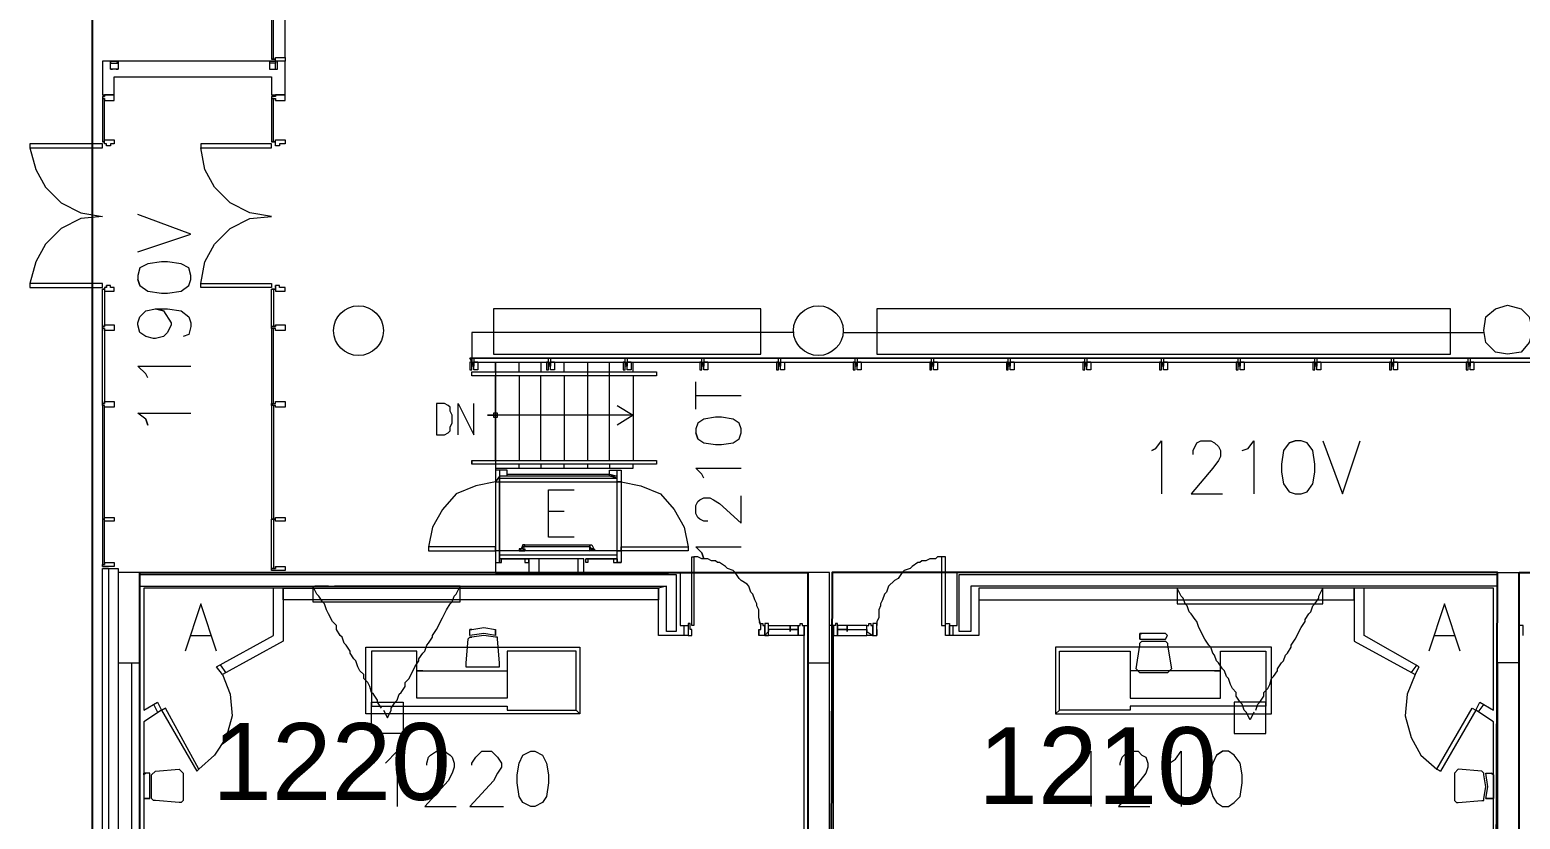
# Model space of a CAD drawing. Header units: metres. Extents: x 3 to 116, y 0 to 119.
# Drawn here: x 5.11 to 24.52, y 39.7 to 49.97 of the extents above; entities that cross this region are included whole.
import ezdxf

# ---------------------------------------------------------------- set-up
doc = ezdxf.new("R2010")
doc.units = ezdxf.units.M
doc.layers.add('Outside', color=7, linetype='Continuous')
doc.layers.add('PDF_Geometry', color=7, linetype='Continuous', transparency=0.8)
doc.styles.add('Annotative', font='arial.ttf')
doc.styles.get("Standard").update_dxf_attribs({"font": 'arial.ttf', "height": 1})

msp = doc.modelspace()

# ---------------------------------------------------------------- linework, layer by layer
for points in [[(6.545, 42.913), (15.243, 42.913), (15.243, 28.476), (6.545, 28.476)], [(15.507, 28.492), (24.172, 28.492), (24.222, 42.913), (15.557, 42.913)], [(24.504, 42.913), (33.534, 42.913), (33.534, 28.433), (24.504, 28.433)]]:
    msp.add_lwpolyline(points, close=True)
at = {"layer": 'Outside'}
msp.add_lwpolyline([(5.924, 73.217), (5.924, 15.132), (38.702, 15.156), (38.702, 6.797, 0.263919), (48.27, 8.76)], format="xyb", dxfattribs=at)
at = {"layer": 'PDF_Geometry', "lineweight": 5}
for points in [[(8.259, 51.202), (8.259, 49.59), (8.284, 49.59), (8.284, 51.202)], [(8.438, 49.615), (8.438, 51.176)], [(6.238, 49.564), (6.187, 49.564), (6.263, 49.564), (6.263, 49.539), (6.263, 49.564), (6.238, 49.564), (6.263, 49.539), (6.263, 49.462), (6.238, 49.462), (6.263, 49.462), (6.161, 49.462), (6.187, 49.462), (6.161, 49.462), (6.161, 49.564), (6.187, 49.564), (6.161, 49.564), (6.161, 49.539), (6.263, 49.539), (6.263, 49.462), (6.161, 49.462), (6.161, 49.539), (6.187, 49.539)], [(8.233, 49.564), (8.31, 49.564), (8.233, 49.564), (8.233, 49.462), (8.336, 49.462), (8.336, 49.564), (8.31, 49.564), (8.31, 49.539), (8.233, 49.539), (8.233, 49.462), (8.31, 49.462), (8.31, 49.539)], [(6.212, 49.36), (8.259, 49.36)], [(6.084, 49.053), (6.084, 49.078), (6.084, 49.053), (6.212, 49.053), (6.212, 49.129), (6.084, 49.129), (6.084, 49.104), (6.059, 49.104), (6.059, 49.078), (6.084, 49.078)], [(8.31, 49.053), (8.31, 49.078), (8.31, 49.053), (8.438, 49.053), (8.438, 49.129), (8.31, 49.129), (8.31, 49.104), (8.259, 49.104), (8.259, 49.078), (8.31, 49.078)], [(6.084, 48.515), (6.084, 49.078), (6.059, 49.078), (6.059, 48.515)], [(8.284, 48.515), (8.284, 49.078), (8.259, 49.078), (8.259, 48.515)], [(5.112, 48.439), (5.189, 48.157), (5.317, 47.927), (5.521, 47.722), (5.777, 47.594), (6.059, 47.543), (5.777, 47.518), (5.521, 47.39), (5.317, 47.185), (5.189, 46.955), (5.112, 46.673), (5.112, 46.622), (6.059, 46.622), (6.059, 46.673), (5.112, 46.673), (5.112, 46.622)], [(7.338, 46.622), (7.338, 46.673), (8.259, 46.673), (8.259, 46.622), (7.338, 46.622), (7.338, 46.673), (7.389, 46.955), (7.517, 47.185), (7.722, 47.39), (7.977, 47.518), (8.259, 47.543), (7.977, 47.594), (7.722, 47.722), (7.517, 47.927), (7.389, 48.157), (7.338, 48.439)], [(6.519, 47.083), (7.21, 47.313), (6.519, 47.569)], [(6.545, 46.648), (6.519, 46.725), (6.545, 46.648), (6.647, 46.571), (6.826, 46.546), (6.903, 46.546), (7.082, 46.571), (7.184, 46.648), (7.21, 46.725), (7.21, 46.776), (7.184, 46.878), (7.082, 46.929), (6.903, 46.955), (6.826, 46.955), (6.647, 46.929), (6.545, 46.878), (6.519, 46.776), (6.519, 46.725)], [(6.11, 46.622), (6.11, 46.648), (6.11, 46.622), (6.084, 46.622), (6.084, 46.597), (6.059, 46.597), (6.084, 46.597), (6.084, 46.571), (6.212, 46.571), (6.212, 46.622), (6.161, 46.622), (6.161, 46.648), (6.11, 46.648)], [(6.084, 46.597), (6.084, 46.111), (6.059, 46.111), (6.059, 46.597)], [(8.31, 46.622), (8.31, 46.648), (8.31, 46.597), (8.259, 46.597), (8.31, 46.597), (8.31, 46.571), (8.438, 46.571), (8.438, 46.622), (8.361, 46.622), (8.361, 46.648), (8.31, 46.648)], [(8.31, 46.136), (8.31, 46.111), (8.31, 46.136), (8.438, 46.136), (8.438, 46.059), (8.31, 46.059), (8.31, 46.085), (8.259, 46.085), (8.259, 46.111), (8.31, 46.111), (8.259, 46.111), (8.259, 46.597), (8.284, 46.597), (8.284, 46.111)], [(6.852, 46.315), (6.749, 46.341), (6.852, 46.315), (6.954, 46.162), (6.954, 46.136), (6.903, 46.034), (6.852, 45.983), (6.749, 45.957), (6.724, 45.957), (6.622, 45.983), (6.545, 46.034), (6.519, 46.136), (6.519, 46.162), (6.545, 46.239), (6.622, 46.315), (6.749, 46.341), (6.903, 46.341), (7.082, 46.315), (7.184, 46.239), (7.21, 46.162), (7.21, 46.111), (7.184, 46.008), (7.108, 45.983)], [(6.084, 46.085), (6.084, 45.113), (6.059, 45.113), (6.059, 46.085)], [(8.284, 45.113), (8.284, 46.085), (8.259, 46.085), (8.259, 45.113), (8.284, 45.087), (8.284, 42.964), (8.259, 42.964), (8.259, 43.604), (8.31, 43.604), (8.31, 43.629), (8.438, 43.629), (8.438, 43.578), (8.31, 43.578), (8.31, 43.604), (8.259, 43.604), (8.31, 43.604)], [(15.064, 46.034), (10.868, 46.034), (10.868, 45.65), (31.539, 45.65)], [(15.703, 46.034), (24.043, 46.034)], [(10.945, 45.65), (10.894, 45.65), (10.945, 45.65), (10.945, 45.548), (10.894, 45.548), (10.894, 45.65), (10.894, 45.599), (10.868, 45.599), (10.868, 45.701), (10.894, 45.701), (10.894, 45.599), (10.868, 45.65), (10.843, 45.65), (10.843, 45.548), (10.868, 45.548), (10.868, 45.65), (10.843, 45.701), (31.897, 45.701), (10.843, 45.701)], [(11.175, 45.522), (11.175, 45.65), (11.175, 42.913)], [(11.482, 45.522), (11.482, 45.65)], [(11.764, 45.65), (11.764, 45.522)], [(11.943, 45.65), (11.891, 45.65), (11.943, 45.65), (11.943, 45.548), (11.891, 45.548), (11.891, 45.65), (11.891, 45.599), (11.866, 45.599), (11.866, 45.701), (11.891, 45.701), (11.891, 45.599), (11.866, 45.65), (11.84, 45.65), (11.84, 45.548), (11.866, 45.548), (11.866, 45.65)], [(12.071, 45.522), (12.071, 45.65)], [(12.378, 44.371), (12.378, 45.65)], [(12.659, 44.371), (12.659, 45.65)], [(12.94, 45.65), (12.889, 45.65), (12.94, 45.65), (12.94, 45.548), (12.889, 45.548), (12.889, 45.65), (12.889, 45.599), (12.864, 45.599), (12.864, 45.701), (12.889, 45.701), (12.889, 45.599), (12.864, 45.65), (12.838, 45.65), (12.838, 45.548), (12.864, 45.548), (12.864, 45.65)], [(12.966, 45.522), (12.966, 45.65)], [(13.938, 45.65), (13.887, 45.65), (13.938, 45.65), (13.938, 45.548), (13.887, 45.548), (13.887, 45.65), (13.887, 45.599), (13.861, 45.599), (13.861, 45.701), (13.887, 45.701), (13.887, 45.599), (13.861, 45.65), (13.836, 45.65), (13.836, 45.548), (13.861, 45.548), (13.861, 45.65)], [(14.885, 45.65), (14.936, 45.65), (14.936, 45.548), (14.885, 45.548), (14.885, 45.65), (14.885, 45.599), (14.859, 45.599), (14.859, 45.701), (14.885, 45.701), (14.885, 45.599), (14.859, 45.65), (14.833, 45.65), (14.833, 45.548), (14.859, 45.548), (14.859, 45.65)], [(15.934, 45.65), (15.882, 45.65), (15.934, 45.65), (15.934, 45.548), (15.882, 45.548), (15.882, 45.65), (15.882, 45.599), (15.857, 45.599), (15.857, 45.701), (15.882, 45.701), (15.882, 45.599), (15.857, 45.65), (15.831, 45.65), (15.831, 45.548), (15.857, 45.548), (15.857, 45.65)], [(16.931, 45.65), (16.88, 45.65), (16.931, 45.65), (16.931, 45.548), (16.88, 45.548), (16.88, 45.65), (16.88, 45.599), (16.854, 45.599), (16.854, 45.701), (16.88, 45.701), (16.88, 45.599), (16.854, 45.65), (16.829, 45.65), (16.829, 45.548), (16.854, 45.548), (16.854, 45.65)], [(17.929, 45.65), (17.878, 45.65), (17.929, 45.65), (17.929, 45.548), (17.878, 45.548), (17.878, 45.65), (17.878, 45.599), (17.852, 45.599), (17.852, 45.701), (17.878, 45.701), (17.878, 45.599), (17.852, 45.65), (17.827, 45.65), (17.827, 45.548), (17.852, 45.548), (17.852, 45.65)], [(18.927, 45.65), (18.875, 45.65), (18.927, 45.65), (18.927, 45.548), (18.875, 45.548), (18.875, 45.65), (18.875, 45.599), (18.85, 45.599), (18.85, 45.701), (18.875, 45.701), (18.875, 45.599), (18.85, 45.65), (18.824, 45.65), (18.824, 45.548), (18.85, 45.548), (18.85, 45.65)], [(19.924, 45.65), (19.873, 45.65), (19.924, 45.65), (19.924, 45.548), (19.873, 45.548), (19.873, 45.65), (19.873, 45.599), (19.848, 45.599), (19.848, 45.701), (19.873, 45.701), (19.873, 45.599), (19.848, 45.65), (19.822, 45.65), (19.822, 45.548), (19.848, 45.548), (19.848, 45.65)], [(20.922, 45.65), (20.871, 45.65), (20.922, 45.65), (20.922, 45.548), (20.871, 45.548), (20.871, 45.65), (20.871, 45.599), (20.845, 45.599), (20.845, 45.701), (20.871, 45.701), (20.871, 45.599), (20.845, 45.65), (20.82, 45.65), (20.82, 45.548), (20.845, 45.548), (20.845, 45.65)], [(21.92, 45.65), (21.869, 45.65), (21.92, 45.65), (21.92, 45.548), (21.869, 45.548), (21.869, 45.65), (21.869, 45.599), (21.843, 45.599), (21.843, 45.701), (21.869, 45.701), (21.869, 45.599), (21.843, 45.65), (21.817, 45.65), (21.817, 45.548), (21.843, 45.548), (21.843, 45.65)], [(22.918, 45.65), (22.866, 45.65), (22.918, 45.65), (22.918, 45.548), (22.866, 45.548), (22.866, 45.65), (22.866, 45.599), (22.841, 45.599), (22.841, 45.701), (22.866, 45.701), (22.866, 45.599), (22.841, 45.65), (22.815, 45.65), (22.815, 45.548), (22.841, 45.548), (22.841, 45.65)], [(23.915, 45.65), (23.864, 45.65), (23.915, 45.65), (23.915, 45.548), (23.864, 45.548), (23.864, 45.65), (23.864, 45.599), (23.838, 45.599), (23.838, 45.701), (23.864, 45.701), (23.864, 45.599), (23.838, 45.65), (23.813, 45.65), (23.813, 45.548), (23.838, 45.548), (23.838, 45.65)], [(6.647, 45.445), (6.622, 45.497), (6.519, 45.599), (7.21, 45.599)], [(11.175, 44.371), (11.175, 45.471)], [(11.482, 45.471), (11.482, 44.371)], [(11.764, 44.371), (11.764, 45.471)], [(12.071, 45.471), (12.071, 44.371)], [(12.966, 45.471), (12.966, 44.371)], [(13.273, 45.522), (13.273, 45.471)], [(13.785, 45.036), (13.785, 45.394)], [(13.785, 45.215), (14.373, 45.215)], [(8.259, 45.087), (8.259, 43.604)], [(10.689, 44.704), (10.689, 45.113), (10.894, 44.704), (10.894, 45.113)], [(12.761, 45.087), (12.966, 44.959), (12.761, 44.831)], [(6.622, 44.908), (6.647, 44.831), (6.622, 44.908), (6.519, 44.985), (7.21, 44.985)], [(12.966, 44.959), (11.073, 44.959), (11.201, 44.959), (11.201, 44.985), (11.15, 44.985), (11.15, 44.934), (11.201, 44.934), (11.201, 44.959), (11.175, 44.959), (11.175, 44.985), (11.175, 44.959), (11.15, 44.959), (11.175, 44.959), (11.175, 44.934), (11.175, 44.959), (11.201, 44.959)], [(13.81, 44.652), (13.785, 44.729), (13.81, 44.652), (13.887, 44.601), (14.04, 44.576), (14.117, 44.576), (14.271, 44.601), (14.347, 44.652), (14.373, 44.729), (14.373, 44.78), (14.347, 44.857), (14.271, 44.908), (14.117, 44.934), (14.04, 44.934), (13.887, 44.908), (13.81, 44.857), (13.785, 44.78), (13.785, 44.729)], [(19.771, 44.524), (19.72, 44.499), (19.771, 44.524), (19.848, 44.627), (19.848, 43.936)], [(20.257, 44.448), (20.257, 44.499), (20.308, 44.601), (20.359, 44.627), (20.487, 44.627), (20.538, 44.601), (20.59, 44.55), (20.615, 44.499), (20.615, 44.422), (20.59, 44.371), (20.513, 44.269), (20.231, 43.936), (20.641, 43.936)], [(20.896, 44.499), (20.973, 44.524), (21.05, 44.627), (21.05, 43.936)], [(21.51, 44.601), (21.587, 44.627), (21.51, 44.601), (21.434, 44.499), (21.408, 44.32), (21.408, 44.218), (21.434, 44.064), (21.51, 43.962), (21.587, 43.936), (21.664, 43.936), (21.741, 43.962), (21.817, 44.064), (21.843, 44.218), (21.843, 44.32), (21.817, 44.499), (21.741, 44.601), (21.664, 44.627), (21.587, 44.627)], [(21.945, 44.627), (22.201, 43.936), (22.431, 44.627)], [(10.868, 44.371), (10.868, 44.32)], [(11.175, 44.32), (11.175, 44.269), (12.966, 44.269), (12.966, 44.32)], [(11.329, 44.166), (11.329, 44.243), (11.175, 44.243), (11.175, 43.041), (11.226, 43.041)], [(11.226, 44.243), (11.226, 43.041), (11.226, 44.141), (12.761, 44.141), (12.659, 44.166), (12.659, 44.243), (12.812, 44.243), (12.812, 43.041), (12.761, 43.041), (12.761, 44.243)], [(11.482, 44.269), (11.482, 44.32)], [(11.764, 44.32), (11.764, 44.269)], [(12.071, 44.269), (12.071, 44.32)], [(12.378, 44.269), (12.378, 44.32)], [(12.659, 44.32), (12.659, 44.269)], [(13.887, 44.141), (13.861, 44.192), (13.785, 44.269), (14.373, 44.269)], [(11.175, 44.09), (10.919, 44.038), (10.664, 43.936), (10.484, 43.731), (10.357, 43.501), (10.305, 43.245)], [(11.329, 44.192), (12.659, 44.192), (12.761, 44.166), (11.226, 44.166), (11.175, 44.09), (11.226, 44.09), (12.812, 44.09), (12.761, 44.09)], [(12.761, 43.143), (12.761, 44.141)], [(12.812, 44.09), (13.068, 44.038), (13.324, 43.936), (13.503, 43.731), (13.631, 43.501), (13.682, 43.245)], [(12.198, 43.373), (11.866, 43.373), (11.866, 43.987), (12.198, 43.987)], [(13.938, 43.578), (13.887, 43.578), (13.836, 43.604), (13.81, 43.629), (13.785, 43.68), (13.785, 43.783), (13.81, 43.834), (13.836, 43.859), (13.887, 43.885), (13.964, 43.885), (14.015, 43.859), (14.092, 43.808), (14.373, 43.552), (14.373, 43.911)], [(12.071, 43.706), (11.866, 43.706)], [(11.226, 43.143), (12.761, 43.143), (12.761, 43.194), (11.226, 43.194), (11.175, 43.194)], [(11.533, 43.245), (11.559, 43.245), (11.533, 43.245), (11.533, 43.22), (11.533, 43.271), (11.559, 43.271), (11.533, 43.271), (11.508, 43.22), (11.559, 43.22), (11.559, 43.194), (11.482, 43.194), (11.559, 43.194), (11.533, 43.22), (11.508, 43.22), (11.533, 43.22), (11.482, 43.22), (11.482, 43.194), (11.508, 43.22), (11.482, 43.194)], [(12.403, 43.245), (11.559, 43.245), (11.559, 43.271), (12.403, 43.271), (12.403, 43.22), (12.454, 43.22), (12.403, 43.22), (12.454, 43.22), (12.48, 43.194), (12.403, 43.194), (12.454, 43.22), (12.454, 43.194), (12.403, 43.194), (12.403, 43.245), (12.429, 43.22), (12.403, 43.245), (12.403, 43.271), (12.429, 43.271), (12.454, 43.22)], [(11.559, 43.092), (11.61, 43.092), (11.559, 43.092), (11.559, 43.041), (11.61, 43.041), (11.61, 43.092)], [(12.326, 42.887), (12.326, 43.092), (11.61, 43.092), (11.61, 42.887)], [(11.738, 43.092), (11.738, 42.887)], [(12.25, 42.887), (12.25, 43.092)], [(12.378, 43.092), (12.352, 43.092), (12.378, 43.092), (12.378, 43.041), (12.352, 43.041), (12.352, 43.092)], [(12.378, 43.092), (12.71, 43.092), (12.378, 43.092)], [(12.71, 43.092), (12.761, 43.092), (12.71, 43.092), (12.71, 43.041), (12.761, 43.041), (12.761, 43.092), (12.761, 43.041), (12.812, 43.041)], [(12.761, 43.194), (12.812, 43.194), (12.761, 43.194)], [(14.603, 42.273), (14.629, 42.222), (14.603, 42.324), (14.603, 42.427), (14.578, 42.478), (14.578, 42.503), (14.552, 42.555), (14.526, 42.631), (14.501, 42.657), (14.475, 42.734), (14.45, 42.759), (14.373, 42.81), (14.347, 42.836), (14.296, 42.913), (14.271, 42.938), (14.194, 42.964), (14.168, 42.99), (14.092, 43.041), (14.066, 43.041), (14.04, 43.066), (13.989, 43.066), (13.938, 43.092), (13.861, 43.092), (13.81, 43.117), (13.759, 43.117)], [(13.861, 43.169), (13.887, 43.092), (13.861, 43.169), (13.785, 43.245), (14.373, 43.245)], [(17.034, 43.117), (16.982, 43.117), (16.982, 42.222), (17.034, 42.222), (17.034, 43.117), (16.931, 43.117), (16.906, 43.092), (16.829, 43.092), (16.778, 43.066), (16.727, 43.066), (16.701, 43.041), (16.675, 43.041), (16.599, 42.99), (16.573, 42.964), (16.496, 42.938), (16.471, 42.913), (16.42, 42.836), (16.368, 42.81), (16.292, 42.734), (16.266, 42.657), (16.24, 42.631), (16.215, 42.555), (16.189, 42.503), (16.189, 42.478), (16.164, 42.427), (16.164, 42.324), (16.138, 42.273), (16.138, 42.222)], [(6.084, 43.041), (6.084, 43.015), (6.084, 43.041), (6.212, 43.041), (6.212, 42.99), (6.059, 42.99), (6.059, 43.015), (6.084, 43.015)], [(6.135, 42.964), (6.059, 42.964), (6.263, 42.964), (6.263, 42.913)], [(11.61, 42.913), (6.545, 42.913)], [(6.545, 42.887), (13.529, 42.887), (13.529, 42.145), (13.401, 42.145), (13.401, 42.734), (13.299, 42.708), (6.596, 42.708), (6.596, 41.122), (6.775, 41.224), (6.826, 41.122), (6.877, 41.148)], [(8.31, 42.99), (8.31, 42.964), (8.31, 42.99), (8.438, 42.99), (8.438, 42.938), (8.259, 42.938), (8.259, 42.964), (8.31, 42.964)], [(13.426, 42.887), (11.175, 42.887)], [(12.326, 42.913), (13.58, 42.913), (13.58, 42.222), (13.682, 42.222), (13.682, 42.094), (13.299, 42.094), (13.299, 42.708)], [(23.89, 41.148), (23.941, 41.122), (23.992, 41.224), (24.171, 41.122), (24.171, 42.708), (17.468, 42.708), (17.468, 42.094), (17.085, 42.094), (17.085, 42.222), (17.187, 42.222), (17.187, 42.913), (24.222, 42.913)], [(24.222, 42.734), (17.366, 42.734), (17.366, 42.145), (17.213, 42.145), (17.213, 42.887), (24.222, 42.887)], [(6.545, 42.734), (13.401, 42.734)], [(8.412, 42.708), (8.412, 42.017), (7.619, 41.583), (7.542, 41.685), (8.284, 42.094), (8.284, 42.708)], [(9.691, 41.148), (9.64, 41.224), (9.64, 41.25), (9.589, 41.327), (9.563, 41.352), (9.538, 41.429), (9.512, 41.48), (9.461, 41.531), (9.461, 41.583), (9.41, 41.634), (9.384, 41.685), (9.359, 41.762), (9.333, 41.787), (9.282, 41.864), (9.282, 41.89), (9.231, 41.966), (9.205, 41.992), (9.18, 42.069), (9.154, 42.094), (9.103, 42.171), (9.103, 42.222), (9.052, 42.273), (9.001, 42.376), (8.975, 42.427), (8.95, 42.503), (8.924, 42.529), (8.873, 42.606), (8.847, 42.631), (8.796, 42.734), (8.796, 42.529), (10.715, 42.529), (10.715, 42.734), (9.077, 42.734)], [(9.001, 42.734), (8.822, 42.734)], [(9.717, 41.122), (9.768, 41.02), (9.819, 41.122), (9.819, 41.148), (9.87, 41.224), (9.896, 41.25), (9.922, 41.327), (9.947, 41.352), (9.998, 41.429), (9.998, 41.48), (10.05, 41.531), (10.126, 41.685), (10.177, 41.762), (10.177, 41.787), (10.229, 41.864), (10.254, 41.89), (10.28, 41.966), (10.305, 41.992), (10.357, 42.069), (10.357, 42.094), (10.408, 42.171), (10.484, 42.324), (10.51, 42.376), (10.536, 42.427), (10.587, 42.503), (10.612, 42.529), (10.638, 42.606), (10.664, 42.631), (10.715, 42.734)], [(21.05, 41.096), (20.999, 40.994), (20.948, 41.096), (20.922, 41.122), (20.896, 41.199), (20.871, 41.224), (20.82, 41.301), (20.82, 41.352), (20.769, 41.403), (20.743, 41.455), (20.717, 41.531), (20.692, 41.557), (20.666, 41.634), (20.641, 41.659), (20.59, 41.736), (20.564, 41.762), (20.538, 41.838), (20.513, 41.864), (20.487, 41.941), (20.462, 41.966), (20.41, 42.043), (20.334, 42.196), (20.308, 42.273), (20.283, 42.299), (20.231, 42.376), (20.206, 42.401), (20.18, 42.478), (20.155, 42.503), (20.129, 42.58), (20.103, 42.606), (20.052, 42.708)], [(21.69, 42.708), (20.052, 42.708), (20.052, 42.503), (21.945, 42.503), (21.945, 42.708)], [(21.076, 41.122), (21.101, 41.199), (21.127, 41.224), (21.178, 41.301), (21.178, 41.352), (21.229, 41.403), (21.255, 41.455), (21.28, 41.531), (21.306, 41.557), (21.357, 41.634), (21.357, 41.659), (21.408, 41.736), (21.434, 41.762), (21.459, 41.838), (21.485, 41.864), (21.536, 41.941), (21.536, 41.966), (21.587, 42.043), (21.664, 42.196), (21.715, 42.273), (21.715, 42.299), (21.766, 42.376), (21.792, 42.401), (21.817, 42.478), (21.843, 42.503), (21.894, 42.58), (21.894, 42.606), (21.945, 42.708), (21.766, 42.708)], [(22.355, 42.708), (22.355, 42.017), (23.148, 41.583), (23.199, 41.685), (22.483, 42.094), (22.483, 42.708)], [(7.542, 41.89), (7.338, 42.503), (7.133, 41.89)], [(23.736, 41.89), (23.531, 42.503), (23.327, 41.89)], [(11.175, 42.094), (11.175, 42.171), (11.175, 42.094), (11.022, 42.12), (10.843, 42.094), (10.843, 42.171), (10.868, 42.171), (10.843, 42.171), (10.868, 42.171), (11.022, 42.196), (11.175, 42.171)], [(13.529, 42.145), (13.401, 42.145)], [(13.631, 42.094), (13.631, 42.222)], [(14.603, 42.171), (14.603, 42.094), (14.603, 42.171), (14.629, 42.171), (14.629, 42.248), (14.654, 42.248), (14.654, 42.222), (14.68, 42.222), (14.68, 42.094), (14.603, 42.094)], [(15.013, 42.145), (15.013, 42.171), (15.115, 42.171), (15.013, 42.171), (15.013, 42.222), (15.115, 42.222), (15.115, 42.094), (15.013, 42.094), (14.731, 42.094), (14.731, 42.222), (15.013, 42.222), (15.013, 42.145), (15.013, 42.171), (14.731, 42.171), (14.731, 42.145), (14.68, 42.094), (14.68, 42.222), (14.68, 42.094), (14.731, 42.094), (14.731, 42.248), (14.68, 42.248), (14.68, 42.222)], [(15.14, 29.891), (15.14, 29.763), (15.14, 29.917), (15.089, 29.917), (15.089, 29.763), (15.14, 29.763), (15.14, 29.891), (15.192, 29.891), (15.14, 29.891), (15.14, 29.763), (15.192, 29.763), (15.627, 29.763), (15.627, 29.891), (15.575, 29.891), (15.575, 42.094), (15.575, 42.222), (15.575, 42.094), (15.627, 42.094), (15.627, 42.248), (15.601, 42.248), (15.601, 42.222), (15.575, 42.222)], [(15.192, 42.094), (15.192, 42.222), (15.192, 42.094), (15.115, 42.094), (15.115, 42.222), (15.14, 42.222), (15.14, 42.248), (15.166, 42.248), (15.166, 42.222), (15.192, 42.222)], [(15.192, 29.891), (15.192, 42.094), (15.192, 42.222), (15.243, 42.222)], [(15.575, 42.094), (15.575, 42.222), (15.524, 42.222)], [(15.754, 42.145), (15.754, 42.171), (15.627, 42.171), (15.754, 42.171), (15.754, 42.222), (15.627, 42.222), (15.627, 42.094), (15.754, 42.094), (16.01, 42.094), (16.01, 42.222), (15.754, 42.222), (15.754, 42.145), (15.754, 42.171), (16.01, 42.171), (16.01, 42.145), (16.087, 42.094), (16.087, 42.222), (16.087, 42.094), (16.01, 42.094), (16.01, 42.222), (16.036, 42.222), (16.036, 42.248), (16.061, 42.248), (16.061, 42.222), (16.087, 42.222)], [(16.138, 42.171), (16.138, 42.094), (16.138, 42.248), (16.087, 42.248), (16.087, 42.094), (16.138, 42.094)], [(17.136, 42.094), (17.136, 42.222)], [(19.566, 42.043), (19.566, 42.094), (19.566, 42.043), (19.899, 42.043), (19.924, 42.094), (19.899, 42.12), (19.924, 42.094), (19.899, 42.12), (19.566, 42.12), (19.566, 42.094), (19.566, 42.12), (19.592, 42.12)], [(24.555, 42.094), (24.555, 42.222), (24.504, 42.222)], [(7.21, 42.094), (7.466, 42.094)], [(12.275, 41.071), (9.487, 41.071), (9.487, 41.941), (12.275, 41.941), (12.275, 41.071), (12.224, 41.122), (12.224, 41.89), (11.329, 41.89), (11.329, 41.276), (10.152, 41.276), (10.152, 41.89), (9.563, 41.89), (9.563, 41.173), (11.329, 41.173), (11.329, 41.122), (12.224, 41.122)], [(10.843, 42.069), (10.868, 42.069), (10.843, 42.069), (10.817, 42.043), (10.791, 41.736), (10.791, 41.685), (11.226, 41.685), (11.226, 41.736), (11.201, 42.043), (11.201, 42.069), (11.175, 42.069), (11.022, 42.094), (10.868, 42.069)], [(18.466, 41.071), (21.28, 41.071), (21.28, 41.941), (18.466, 41.941), (18.466, 41.071), (18.517, 41.122), (18.517, 41.89), (19.438, 41.89), (19.438, 41.276), (20.615, 41.276), (20.615, 41.89), (21.203, 41.89), (21.203, 41.173), (19.438, 41.173), (19.438, 41.122), (18.517, 41.122)], [(19.924, 41.992), (19.899, 42.017), (19.924, 41.992), (19.924, 41.966), (19.976, 41.659), (19.924, 41.608), (19.566, 41.608), (19.515, 41.659), (19.566, 41.966), (19.566, 41.992), (19.592, 42.017), (19.899, 42.017)], [(23.404, 42.094), (23.659, 42.094)], [(6.263, 41.736), (6.263, 34.599)], [(6.442, 34.599), (6.442, 41.736)], [(15.243, 41.736), (15.243, 34.599)], [(15.524, 34.599), (15.524, 41.736)], [(24.222, 41.736), (24.222, 34.599)], [(24.504, 34.599), (24.504, 41.736)], [(7.619, 41.583), (7.722, 41.327), (7.747, 41.045), (7.67, 40.764), (7.517, 40.534), (7.312, 40.355), (7.287, 40.329), (7.312, 40.355), (6.877, 41.148), (6.826, 41.122), (7.287, 40.329)], [(7.67, 41.608), (7.594, 41.71)], [(10.229, 41.634), (10.152, 41.634), (11.329, 41.634)], [(20.538, 41.634), (20.615, 41.634), (19.438, 41.634)], [(23.148, 41.583), (23.045, 41.327), (23.02, 41.045), (23.097, 40.764), (23.224, 40.534), (23.429, 40.355), (23.48, 40.329), (23.429, 40.355), (23.89, 41.148), (23.941, 41.122), (23.48, 40.329)], [(23.097, 41.608), (23.173, 41.71)], [(6.724, 41.199), (6.775, 41.096)], [(24.043, 41.199), (23.966, 41.096)], [(6.826, 41.122), (6.596, 40.969), (6.596, 29.098), (9.282, 29.098), (9.282, 28.74), (10.126, 28.74), (10.126, 29.098), (9.282, 29.098)], [(18.645, 28.433), (18.799, 28.433), (17.213, 28.433), (17.213, 29.866), (17.366, 29.866), (17.392, 29.891), (17.392, 29.098), (21.894, 29.098), (24.171, 29.098), (24.171, 40.969), (23.941, 41.122)], [(9.794, 40.482), (9.743, 40.431), (9.896, 40.585), (9.896, 39.868)], [(10.28, 40.406), (10.28, 40.431), (10.305, 40.508), (10.331, 40.534), (10.408, 40.585), (10.51, 40.585), (10.587, 40.534), (10.612, 40.508), (10.638, 40.431), (10.638, 40.38), (10.612, 40.303), (10.561, 40.201), (10.254, 39.868), (10.664, 39.868)], [(10.868, 40.406), (10.868, 40.431), (10.919, 40.508), (10.996, 40.585), (11.124, 40.585), (11.201, 40.508), (11.252, 40.431), (11.252, 40.38), (11.201, 40.303), (11.15, 40.201), (10.843, 39.868), (11.278, 39.868)], [(18.773, 40.431), (18.927, 40.585), (18.927, 39.868)], [(19.31, 40.406), (19.31, 40.431), (19.336, 40.508), (19.413, 40.585), (19.541, 40.585), (19.592, 40.534), (19.643, 40.508), (19.669, 40.431), (19.669, 40.38), (19.643, 40.303), (19.566, 40.201), (19.285, 39.868), (19.694, 39.868)], [(19.95, 40.431), (20.027, 40.482), (20.103, 40.585), (20.103, 39.868)], [(20.564, 40.534), (20.641, 40.585), (20.564, 40.534), (20.513, 40.431), (20.462, 40.278), (20.462, 40.175), (20.513, 39.996), (20.564, 39.92), (20.641, 39.868), (20.717, 39.868), (20.794, 39.92), (20.871, 39.996), (20.896, 40.175), (20.896, 40.278), (20.871, 40.431), (20.794, 40.534), (20.717, 40.585), (20.641, 40.585)], [(6.673, 39.971), (6.622, 39.971), (6.673, 39.971), (6.673, 40.303), (6.596, 40.303), (6.596, 40.278), (6.596, 40.303), (6.622, 40.303), (6.596, 40.278), (6.596, 39.971), (6.622, 39.971), (6.596, 39.971)], [(24.069, 39.971), (24.145, 39.971), (24.069, 39.971), (24.094, 40.124), (24.069, 40.303), (24.145, 40.303), (24.171, 40.278), (24.145, 40.303), (24.171, 40.278), (24.171, 39.971), (24.145, 39.971), (24.171, 39.971)]]:
    msp.add_lwpolyline(points, dxfattribs=at)
for points in [[(8.259, 49.36), (8.259, 49.129), (8.438, 49.129), (8.438, 49.564), (6.059, 49.564), (6.059, 49.129), (6.212, 49.129), (6.212, 49.36)], [(8.31, 49.59), (8.31, 49.615), (8.438, 49.615), (8.438, 49.564), (8.31, 49.564), (8.31, 49.59), (8.259, 49.59)], [(6.11, 48.464), (6.11, 48.49), (6.084, 48.49), (6.084, 48.515), (6.059, 48.515), (6.084, 48.515), (6.084, 48.541), (6.212, 48.541), (6.212, 48.49), (6.161, 48.49), (6.161, 48.464)], [(8.31, 48.464), (8.31, 48.515), (8.259, 48.515), (8.31, 48.515), (8.31, 48.541), (8.438, 48.541), (8.438, 48.49), (8.361, 48.49), (8.361, 48.464)], [(5.112, 48.49), (5.112, 48.439), (6.059, 48.439), (6.059, 48.49)], [(7.338, 48.49), (7.338, 48.439), (8.259, 48.439), (8.259, 48.49)], [(24.683, 46.059), (24.632, 45.906), (24.529, 45.778), (24.35, 45.752), (24.197, 45.778), (24.069, 45.906), (24.043, 46.059), (24.069, 46.239), (24.197, 46.341), (24.35, 46.392), (24.529, 46.341), (24.632, 46.239)], [(11.15, 46.341), (11.15, 45.752), (14.629, 45.752), (14.629, 46.341)], [(16.138, 46.341), (16.138, 45.752), (23.608, 45.752), (23.608, 46.341)], [(6.084, 46.111), (6.084, 46.136), (6.212, 46.136), (6.212, 46.059), (6.084, 46.059), (6.084, 46.085), (6.059, 46.085), (6.059, 46.111)], [(10.868, 45.471), (10.868, 45.522), (13.273, 45.522), (13.273, 45.471)], [(6.084, 45.113), (6.084, 45.138), (6.212, 45.138), (6.212, 45.062), (6.084, 45.062), (6.084, 45.087), (6.059, 45.087), (6.059, 45.113)], [(6.059, 43.604), (6.059, 43.015), (6.084, 43.015), (6.084, 43.604), (6.084, 45.087), (6.059, 45.087)], [(8.31, 45.113), (8.31, 45.138), (8.438, 45.138), (8.438, 45.062), (8.31, 45.062), (8.31, 45.087), (8.259, 45.087), (8.259, 45.113)], [(10.408, 44.704), (10.51, 44.704), (10.561, 44.729), (10.587, 44.755), (10.587, 44.806), (10.612, 44.857), (10.612, 44.959), (10.587, 45.011), (10.587, 45.062), (10.561, 45.087), (10.51, 45.113), (10.408, 45.113)], [(13.273, 44.371), (13.273, 44.32), (10.868, 44.32), (10.868, 44.371)], [(6.084, 43.604), (6.084, 43.629), (6.212, 43.629), (6.212, 43.578), (6.084, 43.578), (6.084, 43.604), (6.059, 43.604)], [(11.175, 43.194), (11.175, 43.245), (10.305, 43.245), (10.305, 43.194)], [(11.252, 43.092), (11.226, 43.092), (11.226, 43.041), (11.252, 43.041), (11.252, 43.092), (11.559, 43.092)], [(12.812, 43.194), (12.812, 43.245), (13.682, 43.245), (13.682, 43.194)], [(13.733, 42.222), (13.733, 43.117), (13.759, 43.117), (13.759, 42.222)], [(6.135, 28.126), (6.059, 28.126), (6.059, 42.964), (6.135, 42.964)], [(6.263, 42.913), (6.263, 41.736), (6.545, 41.736), (6.545, 42.913)], [(15.243, 42.913), (15.243, 41.736), (15.524, 41.736), (15.524, 42.913)], [(24.222, 41.736), (24.222, 42.913), (24.504, 42.913), (24.504, 41.736)], [(13.299, 42.708), (13.299, 42.555), (8.412, 42.555), (8.412, 42.708)], [(17.468, 42.708), (17.468, 42.555), (22.355, 42.555), (22.355, 42.708)], [(13.733, 42.094), (13.733, 42.171), (13.708, 42.171), (13.708, 42.248), (13.682, 42.248), (13.682, 42.094)], [(17.034, 42.094), (17.034, 42.248), (17.085, 42.248), (17.085, 42.094)], [(9.563, 40.815), (9.563, 41.224), (9.973, 41.224), (9.973, 40.815)], [(21.203, 40.815), (21.203, 41.224), (20.794, 41.224), (20.794, 40.815)], [(11.636, 40.585), (11.687, 40.585), (11.789, 40.534), (11.84, 40.431), (11.866, 40.278), (11.866, 40.175), (11.84, 39.996), (11.789, 39.92), (11.687, 39.868), (11.636, 39.868), (11.533, 39.92), (11.482, 39.996), (11.457, 40.175), (11.457, 40.278), (11.482, 40.431), (11.533, 40.534)], [(6.698, 40.278), (6.749, 40.329), (7.056, 40.355), (7.082, 40.329), (7.108, 40.303), (7.108, 39.945), (7.082, 39.92), (7.056, 39.92), (6.749, 39.945), (6.724, 39.945), (6.698, 39.971)], [(24.043, 40.278), (24.043, 40.303), (24.018, 40.329), (23.711, 40.355), (23.659, 40.303), (23.659, 39.945), (23.685, 39.92), (23.711, 39.92), (24.018, 39.945), (24.043, 39.945), (24.043, 39.971), (24.069, 40.124)]]:
    msp.add_lwpolyline(points, close=True, dxfattribs=at)
for centre in [(9.392, 46.059), (15.379, 46.059)]:
    msp.add_circle(centre, 0.324, dxfattribs=at)

# ---------------------------------------------------------------- texts
at = {"insert": (7.487, 40.953), "char_height": 1, "attachment_point": 1, "style": 'Annotative'}
msp.add_mtext_dynamic_manual_height_columns('1220', width=5.70859, gutter_width=12.5, heights=[0], dxfattribs=at)
at = {"insert": (17.46, 40.899), "char_height": 1, "attachment_point": 1}
msp.add_mtext_dynamic_manual_height_columns('1210', width=3.18086, gutter_width=5, heights=[0], dxfattribs=at)

doc.saveas('drawing.dxf')
